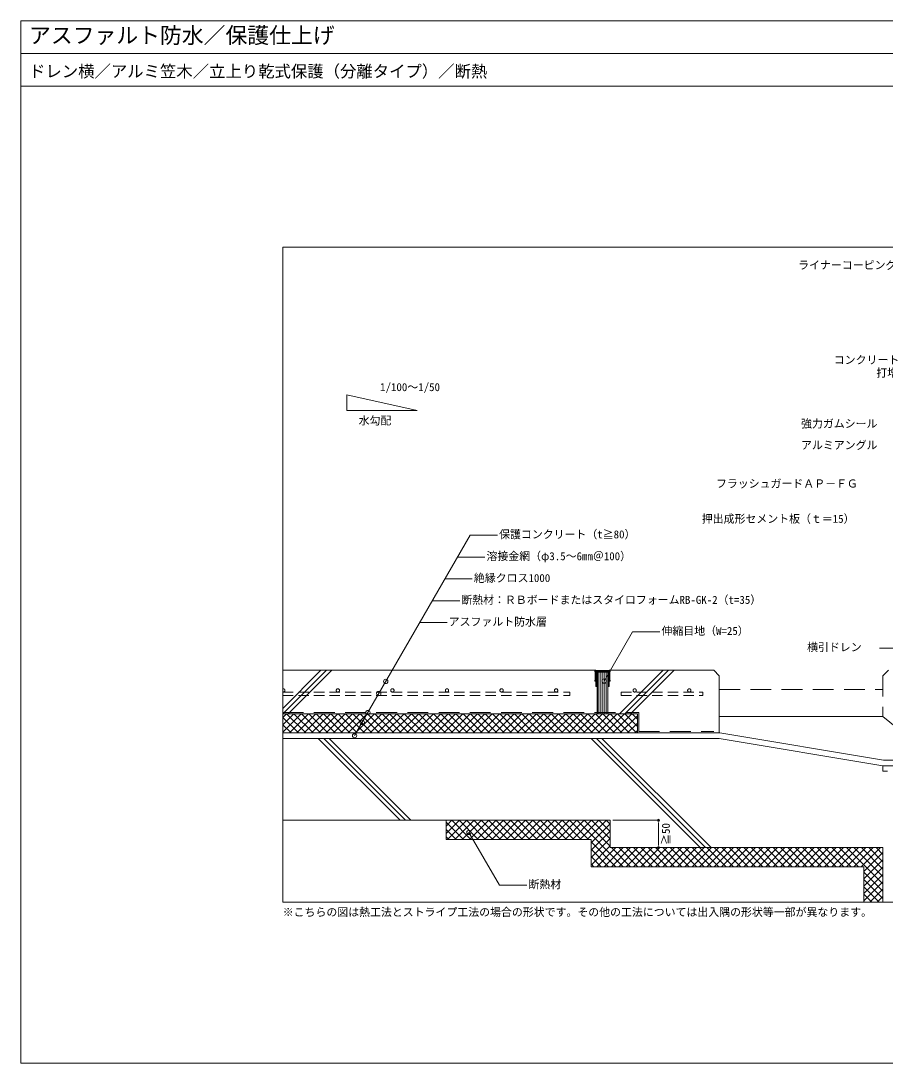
# Model space of a CAD drawing. Units: millimetres, scale not verified. Extents: x -1380 to 1380, y -955 to 955.
# Drawn here: x -1380 to 204, y -955 to 955 of the extents above; entities that cross this region are included whole.
import ezdxf
from ezdxf.enums import TextEntityAlignment as Align

# ---------------------------------------------------------------- set-up
doc = ezdxf.new("R2010")
doc.units = ezdxf.units.MM
doc.header["$LTSCALE"] = 3
doc.linetypes.add('USER1', pattern=[19.05, 12.7, -6.35])
doc.linetypes.add('USER3', pattern=[9.525, 6.35, -3.175])
for name, color, linetype, lineweight in [('0-0_0', 7, 'Continuous', 9), ('0-1_HATCH', 9, 'Continuous', 18), ('0-3_KUTAI', 3, 'Continuous', 18), ('0-4_BOUSUI', 1, 'Continuous', 18), ('0-5_MOJI', 7, 'Continuous', 18), ('0-7_sunpo', 7, 'Continuous', 18), ('0-9_dannnetu', 6, 'Continuous', 18), ('0-B_KANAMONO', 4, 'Continuous', 18), ('0-C_TENSEN', 4, 'USER3', 18), ('0-D_WAKU', 7, 'Continuous', 18), ('0-F_bousui2', 7, 'USER1', 9)]:
    doc.layers.add(name, color=color, linetype=linetype, lineweight=lineweight)
doc.styles.add('ＭＳ ゴシック', font='')
doc.styles.get('ＭＳ ゴシック').set_extended_font_data('MS Gothic')

# ---------------------------------------------------------------- blocks, each defined once
blk = doc.blocks.new('_DOT')
at = {"layer": '0-0_0'}
for p, q in [((-0.5, 0), (-1, 0)), ((0.25, 0), (-0.25, 0))]:
    blk.add_line(p, q, dxfattribs=at)
blk.add_circle((0, 0), 0.25, dxfattribs=at)

msp = doc.modelspace()

# ---------------------------------------------------------------- linework, layer by layer
at = {"layer": '0-0_0', "lineweight": 18}
msp.add_line((-1380.02, 894.987), (1379.98, 894.987), dxfattribs=at)
msp.add_lwpolyline([(899.98, -660.013), (-900.02, -660.013), (-900.02, 539.987), (899.98, 539.987)], close=True, dxfattribs=at)
at = {"layer": '0-1_HATCH'}
for p, q in [((-820.03, -235.013), (-900.03, -315.013)), ((-830.03, -235.013), (-900.02, -305.004)), ((-810.03, -235.013), (-890.03, -315.013)), ((-202.821, -235.013), (-282.821, -315.013)), ((-192.821, -235.013), (-272.821, -315.013)), ((-182.821, -235.013), (-262.821, -315.013)), ((-900.02, -321.755), (-893.278, -315.013)), ((-900.02, -335.226), (-879.808, -315.013)), ((-900.02, -348.696), (-866.337, -315.013)), ((-871.372, -350.013), (-900.02, -321.365)), ((-857.902, -350.013), (-892.902, -315.013)), ((-887.867, -350.013), (-852.867, -315.013)), ((-844.431, -350.013), (-879.431, -315.013)), ((-874.397, -350.013), (-839.397, -315.013)), ((-830.961, -350.013), (-865.961, -315.013)), ((-860.926, -350.013), (-825.926, -315.013)), ((-817.491, -350.013), (-852.491, -315.013)), ((-847.456, -350.013), (-812.456, -315.013)), ((-804.02, -350.013), (-839.02, -315.013)), ((-833.986, -350.013), (-798.986, -315.013)), ((-790.55, -350.013), (-825.55, -315.013)), ((-820.515, -350.013), (-785.515, -315.013)), ((-777.079, -350.013), (-812.079, -315.013)), ((-807.045, -350.013), (-772.045, -315.013)), ((-763.609, -350.013), (-798.609, -315.013)), ((-793.574, -350.013), (-758.574, -315.013)), ((-750.139, -350.013), (-785.139, -315.013)), ((-780.104, -350.013), (-745.104, -315.013)), ((-736.668, -350.013), (-771.668, -315.013)), ((-766.634, -350.013), (-731.634, -315.013)), ((-723.198, -350.013), (-758.198, -315.013)), ((-753.163, -350.013), (-718.163, -315.013)), ((-709.728, -350.013), (-744.728, -315.013)), ((-739.693, -350.013), (-704.693, -315.013)), ((-696.257, -350.013), (-731.257, -315.013)), ((-726.222, -350.013), (-691.222, -315.013)), ((-682.787, -350.013), (-717.787, -315.013)), ((-712.752, -350.013), (-677.752, -315.013)), ((-669.316, -350.013), (-704.316, -315.013)), ((-699.282, -350.013), (-664.282, -315.013)), ((-655.846, -350.013), (-690.846, -315.013)), ((-685.811, -350.013), (-650.811, -315.013)), ((-642.376, -350.013), (-677.376, -315.013)), ((-672.341, -350.013), (-637.341, -315.013)), ((-628.905, -350.013), (-663.905, -315.013)), ((-658.871, -350.013), (-623.871, -315.013)), ((-615.435, -350.013), (-650.435, -315.013)), ((-645.4, -350.013), (-610.4, -315.013)), ((-601.964, -350.013), (-636.964, -315.013)), ((-631.93, -350.013), (-596.93, -315.013)), ((-588.494, -350.013), (-623.494, -315.013)), ((-618.459, -350.013), (-583.459, -315.013)), ((-575.024, -350.013), (-610.024, -315.013)), ((-604.989, -350.013), (-569.989, -315.013)), ((-561.553, -350.013), (-596.553, -315.013)), ((-591.519, -350.013), (-556.519, -315.013)), ((-548.083, -350.013), (-583.083, -315.013)), ((-578.048, -350.013), (-543.048, -315.013)), ((-534.613, -350.013), (-569.613, -315.013)), ((-564.578, -350.013), (-529.578, -315.013)), ((-521.142, -350.013), (-556.142, -315.013)), ((-551.107, -350.013), (-516.107, -315.013)), ((-507.672, -350.013), (-542.672, -315.013)), ((-537.637, -350.013), (-502.637, -315.013)), ((-494.201, -350.013), (-529.201, -315.013)), ((-524.167, -350.013), (-489.167, -315.013)), ((-480.731, -350.013), (-515.731, -315.013)), ((-510.696, -350.013), (-475.696, -315.013)), ((-467.261, -350.013), (-502.261, -315.013)), ((-497.226, -350.013), (-462.226, -315.013)), ((-453.79, -350.013), (-488.79, -315.013)), ((-483.756, -350.013), (-448.756, -315.013)), ((-440.32, -350.013), (-475.32, -315.013)), ((-470.285, -350.013), (-435.285, -315.013)), ((-426.849, -350.013), (-461.849, -315.013)), ((-456.815, -350.013), (-421.815, -315.013)), ((-413.379, -350.013), (-448.379, -315.013)), ((-443.344, -350.013), (-408.344, -315.013)), ((-399.909, -350.013), (-434.909, -315.013)), ((-429.874, -350.013), (-394.874, -315.013)), ((-386.438, -350.013), (-421.438, -315.013)), ((-416.404, -350.013), (-381.404, -315.013)), ((-372.968, -350.013), (-407.968, -315.013)), ((-402.933, -350.013), (-367.933, -315.013)), ((-359.498, -350.013), (-394.498, -315.013)), ((-389.463, -350.013), (-354.463, -315.013)), ((-346.027, -350.013), (-381.027, -315.013)), ((-375.992, -350.013), (-340.992, -315.013)), ((-332.557, -350.013), (-367.557, -315.013)), ((-362.522, -350.013), (-327.522, -315.013)), ((-319.086, -350.013), (-354.086, -315.013)), ((-349.052, -350.013), (-314.052, -315.013)), ((-305.616, -350.013), (-340.616, -315.013)), ((-335.581, -350.013), (-300.581, -315.013)), ((-292.146, -350.013), (-327.146, -315.013)), ((-322.111, -350.013), (-287.111, -315.013)), ((-278.675, -350.013), (-313.675, -315.013)), ((-308.641, -350.013), (-273.641, -315.013)), ((-265.205, -350.013), (-300.205, -315.013)), ((-295.17, -350.013), (-260.17, -315.013)), ((-251.734, -350.013), (-286.734, -315.013)), ((-281.7, -350.013), (-250.02, -318.334)), ((-250.02, -338.257), (-273.264, -315.013)), ((-250.02, -324.786), (-259.794, -315.013)), ((-884.843, -350.013), (-900.02, -334.835)), ((-268.229, -350.013), (-250.02, -331.804)), ((-898.313, -350.013), (-900.02, -348.305)), ((-685.02, -510.013), (-835.02, -360.013)), ((-675.02, -510.013), (-825.02, -360.013)), ((-665.02, -510.013), (-815.02, -360.013)), ((-135.02, -560.013), (-335.02, -360.013)), ((-125.02, -560.013), (-325.02, -360.013)), ((-115.02, -560.013), (-315.02, -360.013)), ((-254.759, -350.013), (-250.02, -345.275)), ((-600.299, -520.438), (-589.874, -510.013)), ((-600.299, -533.909), (-576.404, -510.013)), ((-568.609, -545.013), (-600.299, -513.323)), ((-597.933, -545.013), (-562.933, -510.013)), ((-555.139, -545.013), (-590.139, -510.013)), ((-584.463, -545.013), (-549.463, -510.013)), ((-541.668, -545.013), (-576.668, -510.013)), ((-570.992, -545.013), (-535.992, -510.013)), ((-528.198, -545.013), (-563.198, -510.013)), ((-557.522, -545.013), (-522.522, -510.013)), ((-514.728, -545.013), (-549.728, -510.013)), ((-544.052, -545.013), (-509.052, -510.013)), ((-501.257, -545.013), (-536.257, -510.013)), ((-530.581, -545.013), (-495.581, -510.013)), ((-487.787, -545.013), (-522.787, -510.013)), ((-517.111, -545.013), (-482.111, -510.013)), ((-474.316, -545.013), (-509.316, -510.013)), ((-503.641, -545.013), (-468.641, -510.013)), ((-460.846, -545.013), (-495.846, -510.013)), ((-490.17, -545.013), (-455.17, -510.013)), ((-447.376, -545.013), (-482.376, -510.013)), ((-476.7, -545.013), (-441.7, -510.013)), ((-433.905, -545.013), (-468.905, -510.013)), ((-463.229, -545.013), (-428.229, -510.013)), ((-420.435, -545.013), (-455.435, -510.013)), ((-449.759, -545.013), (-414.759, -510.013)), ((-406.964, -545.013), (-441.964, -510.013)), ((-436.289, -545.013), (-401.289, -510.013)), ((-393.494, -545.013), (-428.494, -510.013)), ((-422.818, -545.013), (-387.818, -510.013)), ((-380.024, -545.013), (-415.024, -510.013)), ((-409.348, -545.013), (-374.348, -510.013)), ((-366.553, -545.013), (-401.553, -510.013)), ((-395.877, -545.013), (-360.877, -510.013)), ((-353.083, -545.013), (-388.083, -510.013)), ((-382.407, -545.013), (-347.407, -510.013)), ((-339.613, -545.013), (-374.613, -510.013)), ((-368.937, -545.013), (-333.937, -510.013)), ((-276.142, -595.013), (-361.142, -510.013)), ((-355.466, -545.013), (-320.466, -510.013)), ((-300.02, -557.664), (-347.672, -510.013)), ((-341.996, -545.013), (-306.996, -510.013)), ((-300.02, -544.194), (-334.201, -510.013)), ((-300.02, -530.724), (-320.731, -510.013)), ((-300.02, -517.253), (-307.261, -510.013)), ((-582.079, -545.013), (-600.299, -526.793)), ((-335.02, -551.508), (-300.02, -516.508)), ((-335.02, -564.978), (-300.02, -529.978)), ((-595.55, -545.013), (-600.299, -540.264)), ((-335.02, -578.449), (-300.02, -543.449)), ((-289.613, -595.013), (-335.02, -549.605)), ((-335.02, -591.919), (-300.02, -556.919)), ((-303.083, -595.013), (-335.02, -563.076)), ((-324.644, -595.013), (-289.644, -560.013)), ((-311.174, -595.013), (-276.174, -560.013)), ((-297.703, -595.013), (-262.703, -560.013)), ((-262.672, -595.013), (-297.672, -560.013)), ((-284.233, -595.013), (-249.233, -560.013)), ((-249.201, -595.013), (-284.201, -560.013)), ((-270.762, -595.013), (-235.762, -560.013)), ((-235.731, -595.013), (-270.731, -560.013)), ((-257.292, -595.013), (-222.292, -560.013)), ((-222.261, -595.013), (-257.261, -560.013)), ((-243.822, -595.013), (-208.822, -560.013)), ((-208.79, -595.013), (-243.79, -560.013)), ((-230.351, -595.013), (-195.351, -560.013)), ((-195.32, -595.013), (-230.32, -560.013)), ((-216.881, -595.013), (-181.881, -560.013)), ((-181.849, -595.013), (-216.849, -560.013)), ((-203.411, -595.013), (-168.411, -560.013)), ((-168.379, -595.013), (-203.379, -560.013)), ((-189.94, -595.013), (-154.94, -560.013)), ((-154.909, -595.013), (-189.909, -560.013)), ((-176.47, -595.013), (-141.47, -560.013)), ((-141.438, -595.013), (-176.438, -560.013)), ((-162.999, -595.013), (-127.999, -560.013)), ((-127.968, -595.013), (-162.968, -560.013)), ((-149.529, -595.013), (-114.529, -560.013)), ((-114.498, -595.013), (-149.498, -560.013)), ((-136.059, -595.013), (-101.059, -560.013)), ((-101.027, -595.013), (-136.027, -560.013)), ((-122.588, -595.013), (-87.588, -560.013)), ((-87.557, -595.013), (-122.557, -560.013)), ((-109.118, -595.013), (-74.118, -560.013)), ((-74.086, -595.013), (-109.086, -560.013)), ((-95.647, -595.013), (-60.647, -560.013)), ((-60.616, -595.013), (-95.616, -560.013)), ((-82.177, -595.013), (-47.177, -560.013)), ((-47.146, -595.013), (-82.146, -560.013)), ((-68.707, -595.013), (-33.707, -560.013)), ((-33.675, -595.013), (-68.675, -560.013)), ((-55.236, -595.013), (-20.236, -560.013)), ((-20.205, -595.013), (-55.205, -560.013)), ((-41.766, -595.013), (-6.766, -560.013)), ((-6.734, -595.013), (-41.734, -560.013)), ((-28.296, -595.013), (6.704, -560.013)), ((6.736, -595.013), (-28.264, -560.013)), ((-14.825, -595.013), (20.175, -560.013)), ((20.206, -595.013), (-14.794, -560.013)), ((-1.355, -595.013), (33.645, -560.013)), ((33.677, -595.013), (-1.323, -560.013)), ((12.116, -595.013), (47.116, -560.013)), ((47.147, -595.013), (12.147, -560.013)), ((25.586, -595.013), (60.586, -560.013)), ((60.617, -595.013), (25.617, -560.013)), ((39.056, -595.013), (74.056, -560.013)), ((74.088, -595.013), (39.088, -560.013)), ((52.527, -595.013), (87.527, -560.013)), ((87.558, -595.013), (52.558, -560.013)), ((65.997, -595.013), (100.997, -560.013)), ((101.029, -595.013), (66.029, -560.013)), ((79.468, -595.013), (114.468, -560.013)), ((114.499, -595.013), (79.499, -560.013)), ((92.938, -595.013), (127.938, -560.013)), ((127.969, -595.013), (92.969, -560.013)), ((106.408, -595.013), (141.408, -560.013)), ((141.44, -595.013), (106.44, -560.013)), ((119.879, -595.013), (154.879, -560.013)), ((154.91, -595.013), (119.91, -560.013)), ((133.349, -595.013), (168.349, -560.013)), ((199.98, -626.612), (133.381, -560.013)), ((146.819, -595.013), (181.819, -560.013)), ((199.98, -613.142), (146.851, -560.013)), ((160.29, -595.013), (195.29, -560.013)), ((199.98, -599.671), (160.321, -560.013)), ((164.98, -603.794), (199.98, -568.794)), ((199.98, -586.201), (173.792, -560.013)), ((199.98, -572.731), (187.262, -560.013)), ((-316.553, -595.013), (-335.02, -576.546)), ((-330.024, -595.013), (-335.02, -590.016)), ((164.98, -617.264), (199.98, -582.264)), ((164.98, -630.735), (199.98, -595.735)), ((199.98, -640.082), (164.98, -605.082)), ((164.98, -644.205), (199.98, -609.205)), ((199.98, -653.553), (164.98, -618.553)), ((164.98, -657.675), (199.98, -622.675)), ((192.969, -660.013), (164.98, -632.023)), ((179.499, -660.013), (164.98, -645.494)), ((176.112, -660.013), (199.98, -636.146)), ((166.029, -660.013), (164.98, -658.964)), ((189.583, -660.013), (199.98, -649.616))]:
    msp.add_line(p, q, dxfattribs=at)
at = {"layer": '0-3_KUTAI'}
for p, q in [((-328.02, -235.013), (-900.02, -235.013)), ((-322.235, -315.013), (-322.235, -238.513)), ((-318.485, -315.013), (-318.485, -238.513)), ((-314.735, -315.013), (-314.735, -238.513)), ((-310.985, -315.013), (-310.985, -238.513)), ((-307.235, -315.013), (-307.235, -238.513)), ((-100.02, -320.013), (199.98, -320.013)), ((-900.02, -360.013), (-100.02, -360.013)), ((-100.02, -360.013), (199.98, -410.013))]:
    msp.add_line(p, q, dxfattribs=at)
at = {"layer": '0-3_KUTAI', "linetype": 'USER1'}
for p, q in [((209.98, -235.013), (199.98, -245.013)), ((199.98, -245.013), (199.98, -320.013)), ((-100.02, -270.013), (199.98, -270.013))]:
    msp.add_line(p, q, dxfattribs=at)
at = {"layer": '0-3_KUTAI'}
for points in [[(-326.52, -235.513), (-327.02, -235.013), (-328.02, -235.013), (-328.02, -238.013), (-327.52, -238.013), (-327.52, -253.013), (-328.02, -253.013), (-328.02, -255.013), (-326.52, -255.013), (-326.52, -236.513), (-301.52, -236.513), (-301.52, -255.013), (-300.02, -255.013), (-300.02, -253.013), (-300.52, -253.013), (-300.52, -238.013), (-300.02, -238.013), (-300.02, -235.013), (-301.02, -235.013), (-301.52, -235.513), (-314.02, -235.513)], [(-325.02, -237.013), (-325.02, -238.013), (-323.02, -238.013), (-323.02, -238.513), (-325.02, -238.513), (-325.02, -250.013), (-324.52, -250.013), (-325.02, -251.013), (-325.02, -264.013), (-324.52, -264.013), (-325.02, -265.013), (-326.02, -265.013), (-326.02, -238.513), (-326.52, -238.513), (-326.52, -236.513), (-301.52, -236.513), (-301.52, -238.513), (-302.02, -238.513), (-302.02, -265.013), (-303.02, -265.013), (-303.52, -264.013), (-303.02, -264.013), (-303.02, -251.013), (-303.52, -250.013), (-303.02, -250.013), (-303.02, -238.513), (-305.02, -238.513), (-305.02, -238.013), (-303.02, -238.013), (-303.02, -237.013)]]:
    msp.add_lwpolyline(points, close=True, dxfattribs=at)
for points in [[(-304.02, -315.013), (-304.02, -238.513), (-324.02, -238.513), (-324.02, -315.013)], [(-100.02, -350.013), (-100.02, -245.013), (-110.02, -235.013), (-300.02, -235.013)], [(269.98, -386.513), (269.98, -376.513), (199.98, -320.013)], [(-900.02, -510.013), (-300.02, -510.013), (-300.02, -560.013), (199.98, -560.013), (199.98, -660.013)]]:
    msp.add_lwpolyline(points, dxfattribs=at)
at = {"layer": '0-4_BOUSUI'}
msp.add_lwpolyline([(292.98, -400.013), (200.807, -400.013), (-99.193, -350.013), (-900.02, -350.013)], dxfattribs=at)
at = {"layer": '0-5_MOJI'}
for p, q in [((-653.949, 241.012), (-782.328, 269.518)), ((-782.328, 269.518), (-782.328, 241.012)), ((-782.328, 241.012), (-653.949, 241.012)), ((-579.611, -27.775), (-529.611, -27.775)), ((-602.705, -67.775), (-552.705, -67.775)), ((-625.799, -107.775), (-575.799, -107.775)), ((-648.893, -147.775), (-598.893, -147.775))]:
    msp.add_line(p, q, dxfattribs=at)
for points in [[(-506.517, 12.225), (-556.517, 12.225), (-768.452, -354.858)], [(-208.924, -164.706), (-258.924, -164.706), (-310.985, -254.879)], [(193.875, -194.584), (243.875, -194.584), (323.92, -333.227)], [(-452.73, -629.146), (-502.73, -629.146), (-558.746, -532.124)]]:
    msp.add_lwpolyline(points, dxfattribs=at)
for centre in [(-711.212, -255.602), (-310.985, -254.879), (-724.017, -277.894), (-744.005, -312.513), (-754.5, -330.692), (-768.452, -354.858), (-558.746, -532.124)]:
    msp.add_circle(centre, 4, dxfattribs=at)
at = {"layer": '0-7_sunpo'}
for p, q in [((-295.02, -510.013), (-211.365, -510.013)), ((-211.365, -518.013), (-211.365, -552.013)), ((-295.02, -560.013), (-211.365, -560.013))]:
    msp.add_line(p, q, dxfattribs=at)
at = {"layer": '0-9_dannnetu'}
for p, q in [((-250.02, -315.013), (-900.02, -315.013)), ((-250.02, -350.013), (-250.02, -315.013)), ((-600.299, -545.013), (-600.299, -510.013))]:
    msp.add_line(p, q, dxfattribs=at)
msp.add_lwpolyline([(-600.299, -545.013), (-335.02, -545.013), (-335.02, -595.013), (164.98, -595.013), (164.98, -660.013)], dxfattribs=at)
at = {"layer": '0-B_KANAMONO'}
msp.add_line((199.98, -410.013), (302.98, -410.013), dxfattribs=at)
msp.add_lwpolyline([(199.98, -410.013), (199.98, -420.013), (207.98, -420.013)], dxfattribs=at)
at = {"layer": '0-C_TENSEN'}
for p, q in [((-900.02, -281.013), (-374.02, -281.013)), ((-280.02, -275.013), (-280.02, -281.013)), ((-280.02, -281.013), (-130.02, -281.013))]:
    msp.add_line(p, q, dxfattribs=at)
for points in [[(-900.02, -275.013), (-374.02, -275.013), (-374.02, -281.013)], [(-280.02, -275.013), (-130.02, -275.013), (-130.02, -281.013)]]:
    msp.add_lwpolyline(points, dxfattribs=at)
for centre in [(-799.02, -272.013), (-699.02, -272.013), (-599.02, -272.013), (-499.02, -272.013), (-399.02, -272.013), (-255.02, -272.013), (-155.02, -272.013)]:
    msp.add_circle(centre, 3, dxfattribs=at)
msp.add_arc((-899.02, -272.013), 3, 250.52878, 109.47122, dxfattribs=at)
at = {"layer": '0-D_WAKU'}
for points in [[(1379.98, 834.987), (-1380.02, 834.987), (-1380.02, 954.987), (1379.98, 954.987)], [(-1380.02, -955.013), (1379.98, -955.013), (1379.98, 954.987), (-1380.02, 954.987)]]:
    msp.add_lwpolyline(points, close=True, dxfattribs=at)
at = {"layer": '0-F_bousui2'}
msp.add_lwpolyline([(-900.02, -312.513), (-247.52, -312.513), (-247.52, -347.513), (-110.02, -347.513)], dxfattribs=at)

# ---------------------------------------------------------------- block references
at = {"layer": '0-7_sunpo', "xscale": 8, "yscale": 8}
for p, rotation in [((-211.365, -510.013), 90), ((-211.365, -560.013), 270)]:
    msp.add_blockref('_DOT', p, dxfattribs=dict(at, rotation=rotation))

# ---------------------------------------------------------------- texts
at = {"layer": '0-5_MOJI', "style": 'ＭＳ ゴシック'}
for s, p in [('ライナーコーピングS250', (44.647, 495.641)), ('コンクリート', (109.806, 321.905)), ('打増し', (187.776, 298.168)), ('1/100～1/50', (-721.609, 272.063)), ('水勾配', (-760.942, 210.744)), ('強力ガムシール', (49.889, 205.156)), ('アルミアングル', (49.875, 165.717)), ('フラッシュガードＡＰ－ＦＧ', (-106.05, 95.271)), ('押出成形セメント板（ｔ＝15）', (-132.04, 30.726)), ('保護コンクリート（t≧80）', (-503.517, 2.225)), ('溶接金網（φ3.5～6mm＠100）', (-526.611, -37.775)), ('絶縁クロス1000', (-549.705, -77.775)), ('断熱材：ＲＢボードまたはスタイロフォームRB-GK-2（t=35）', (-572.799, -117.775)), ('アスファルト防水層', (-595.893, -157.775)), ('伸縮目地（W=25）', (-205.924, -174.706)), ('横引ドレン', (60.926, -204.584)), ('断熱材', (-449.73, -639.146)), ('※こちらの図は熱工法とストライプ工法の場合の形状です。その他の工法については出入隅の形状等一部が異なります。', (-900.02, -690.013))]:
    msp.add_text(s, height=14.66, dxfattribs=at).set_placement(p, align=Align.BOTTOM_LEFT)
at = {"layer": '0-7_sunpo', "style": 'ＭＳ ゴシック'}
msp.add_text('≧50', height=14.66, rotation=90, dxfattribs=at).set_placement((-186.21, -555.013), align=Align.BOTTOM_LEFT)
at = {"layer": '0-D_WAKU', "style": 'ＭＳ ゴシック'}
for s, height, p in [('アスファルト防水／保護仕上げ', 29.33, (-1365.02, 904.987)), ('ドレン横／アルミ笠木／立上り乾式保護（分離タイプ）／断熱', 21.99, (-1365.02, 844.987))]:
    msp.add_text(s, height=height, dxfattribs=at).set_placement(p, align=Align.BOTTOM_LEFT)

doc.saveas('drawing.dxf')
